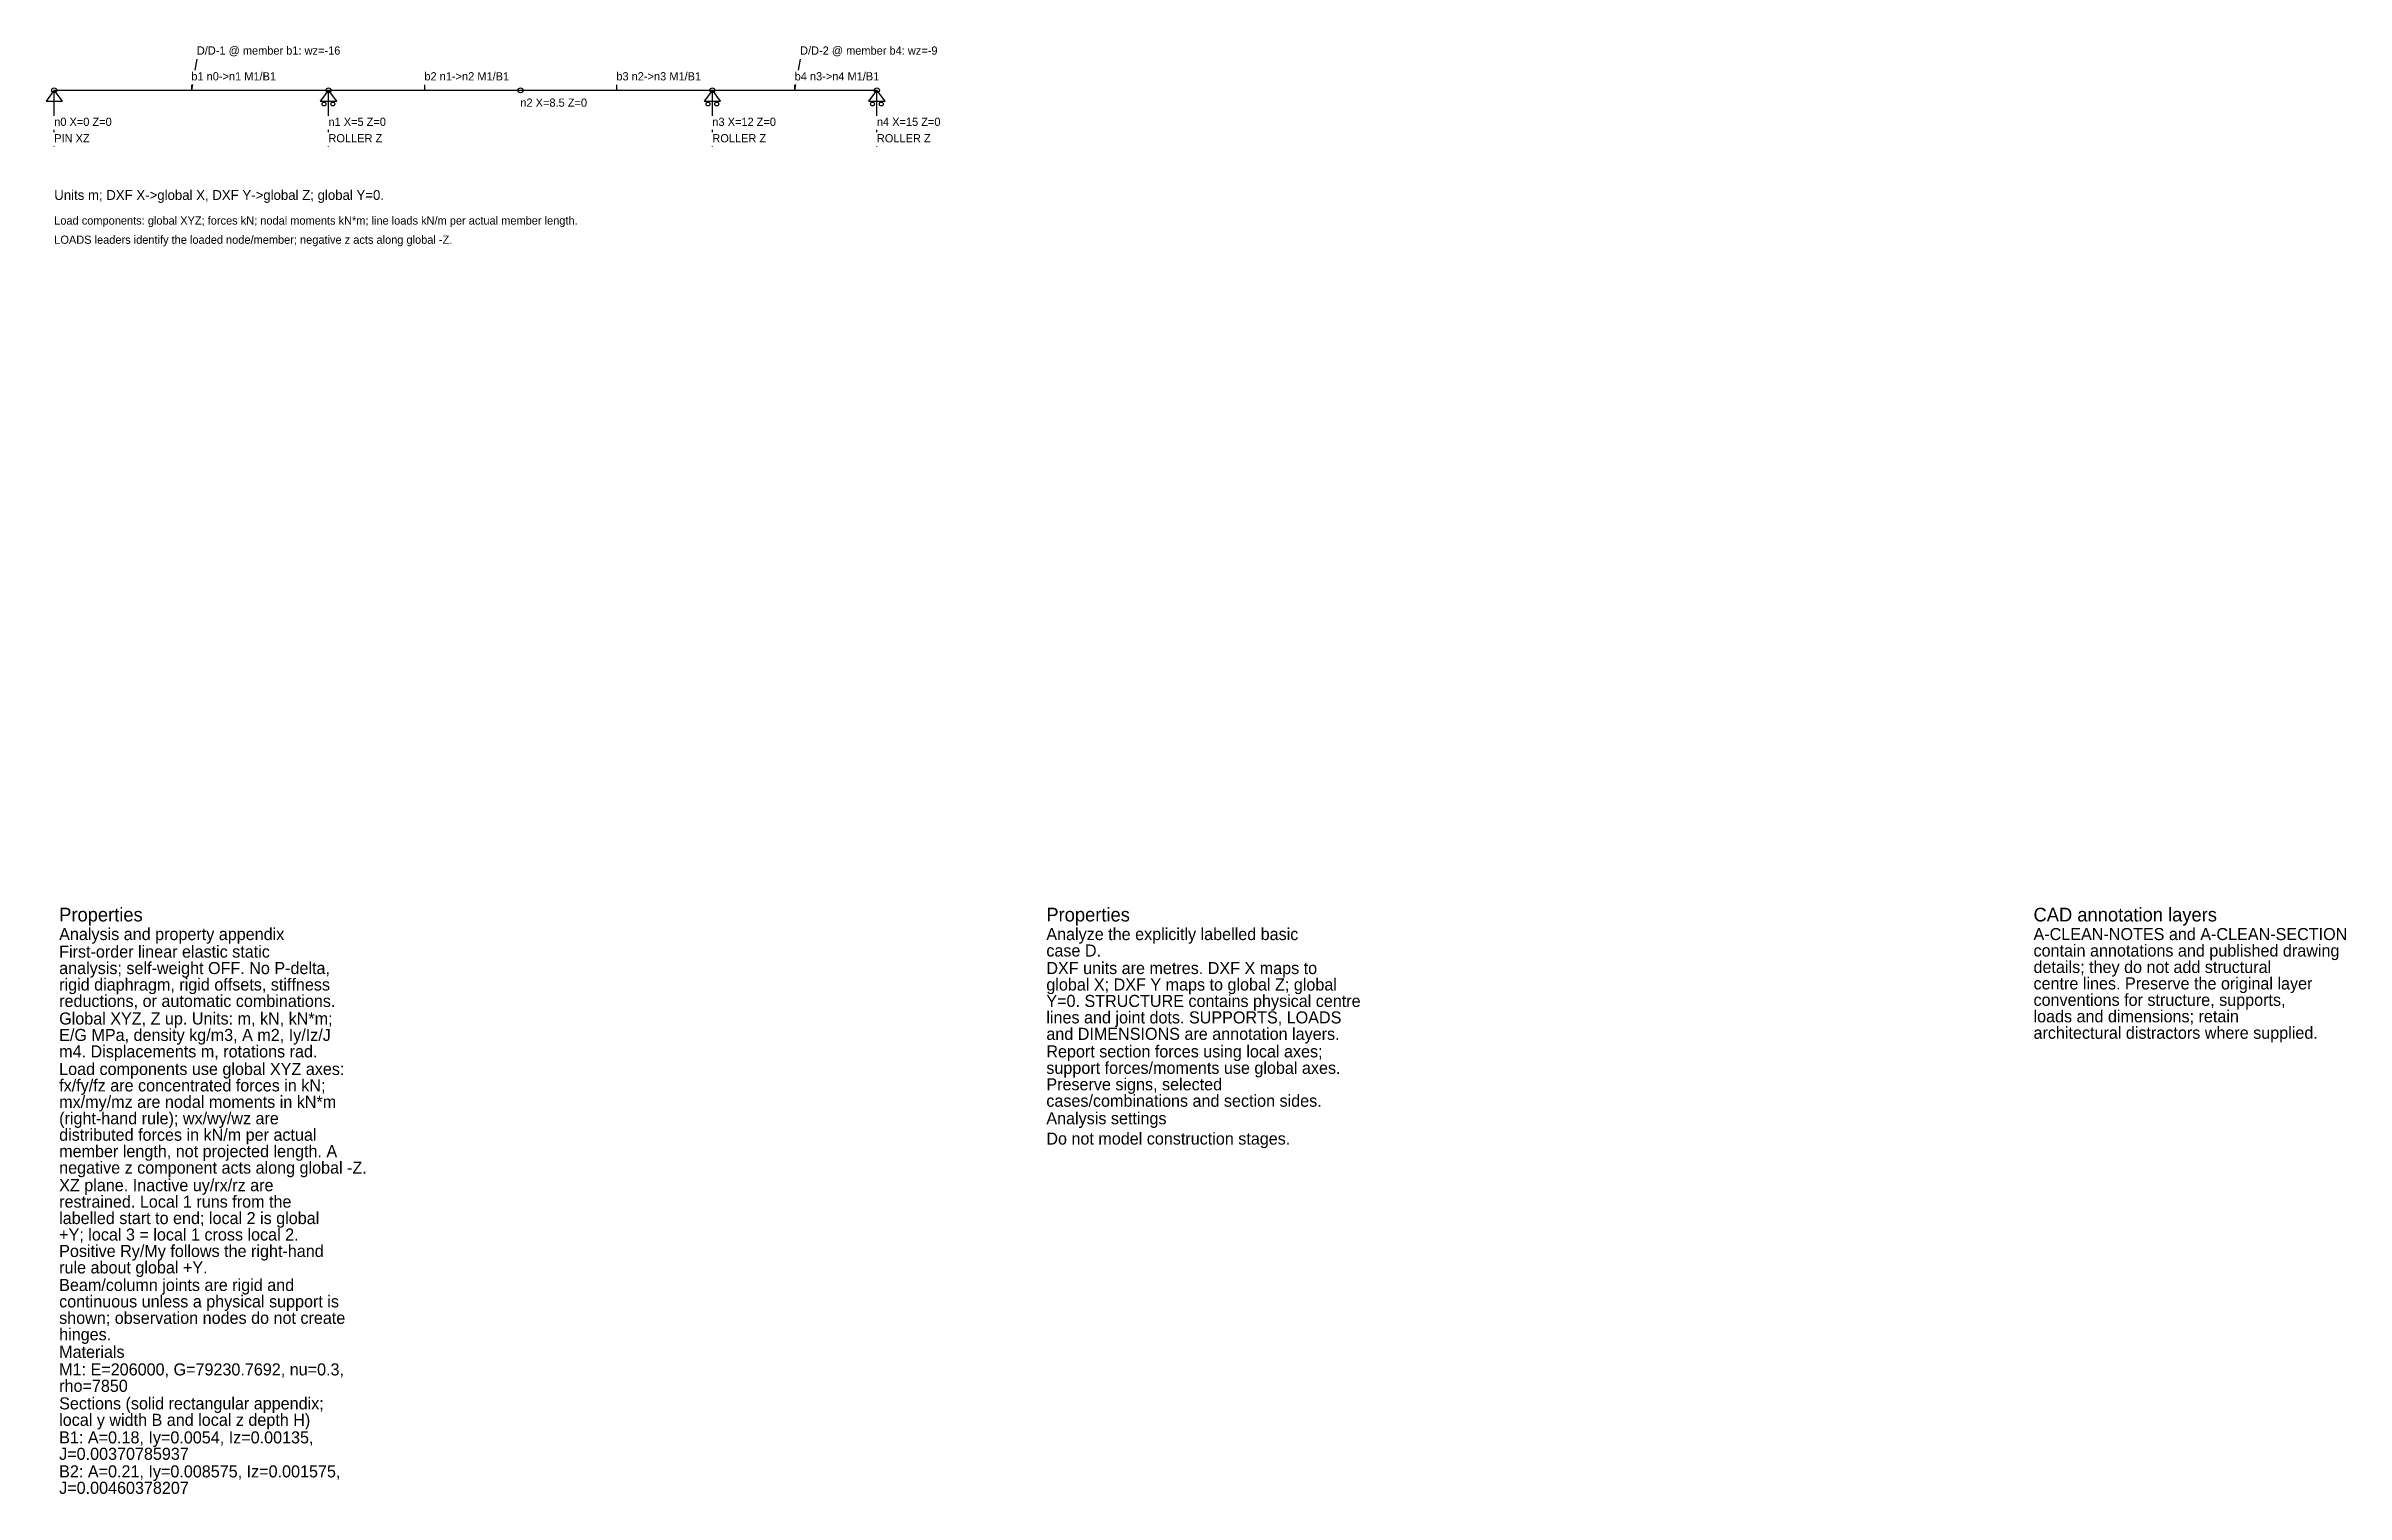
# Model space of a CAD drawing. Header units: metres. Extents: x -0.1 to 41.8, y -25.6 to 0.8.
import ezdxf

# ---------------------------------------------------------------- set-up
doc = ezdxf.new("R2010")
doc.units = ezdxf.units.M
for name, color, linetype in [('DIMENSIONS', 4, 'CONTINUOUS'), ('LOADS', 1, 'CONTINUOUS'), ('STRUCTURE', 7, 'CONTINUOUS'), ('SUPPORTS', 3, 'CONTINUOUS')]:
    doc.layers.add(name, color=color, linetype=linetype)

msp = doc.modelspace()

# ---------------------------------------------------------------- linework, layer by layer
at = {"layer": 'DIMENSIONS'}
for p, q in [((0, -0.465), (0, 0)), ((2.5, 0.1), (2.5, 0)), ((5, -0.465), (5, 0)), ((6.75, 0.1), (6.75, 0)), ((10.25, 0.1), (10.25, 0)), ((12, -0.465), (12, 0)), ((13.5, 0.1), (13.5, 0)), ((15, -0.465), (15, 0)), ((0, -0.73), (0, -0.7225)), ((5, -0.73), (5, -0.7225)), ((12, -0.73), (12, -0.7225)), ((15, -0.73), (15, -0.7225))]:
    msp.add_line(p, q, dxfattribs=at)
at = {"layer": 'LOADS'}
for p, q in [((2.6, 0.57), (2.564, 0.365)), ((13.6, 0.57), (13.564, 0.365)), ((2.5189, 0.1075), (2.5, 0)), ((13.5189, 0.1075), (13.5, 0))]:
    msp.add_line(p, q, dxfattribs=at)
at = {"layer": 'STRUCTURE'}
for p, q in [((0, 0), (5, 0)), ((5, 0), (8.5, 0)), ((8.5, 0), (12, 0)), ((12, 0), (15, 0))]:
    msp.add_line(p, q, dxfattribs=at)
for centre in [(0, 0), (5, 0), (8.5, 0), (12, 0), (15, 0)]:
    msp.add_circle(centre, 0.045, dxfattribs=at)
at = {"layer": 'SUPPORTS'}
for p, q in [((0, 0), (-0.15, -0.2)), ((0.15, -0.2), (0, 0)), ((0, -0.465), (0, 0)), ((5, 0), (4.85, -0.2)), ((5.15, -0.2), (5, 0)), ((5, -0.465), (5, 0)), ((12, 0), (11.85, -0.2)), ((12.15, -0.2), (12, 0)), ((12, -0.465), (12, 0)), ((15, 0), (14.85, -0.2)), ((15.15, -0.2), (15, 0)), ((15, -0.465), (15, 0)), ((-0.15, -0.2), (0.15, -0.2)), ((4.85, -0.2), (5.15, -0.2)), ((11.85, -0.2), (12.15, -0.2)), ((14.85, -0.2), (15.15, -0.2)), ((0, -0.765), (0, -0.7225)), ((5, -0.765), (5, -0.7225)), ((12, -0.765), (12, -0.7225)), ((15, -0.765), (15, -0.7225)), ((0, -1.03), (0, -1.0225)), ((5, -1.03), (5, -1.0225)), ((12, -1.03), (12, -1.0225)), ((15, -1.03), (15, -1.0225))]:
    msp.add_line(p, q, dxfattribs=at)
for centre in [(4.92, -0.25), (5.08, -0.25), (11.92, -0.25), (12.08, -0.25), (14.92, -0.25), (15.08, -0.25)]:
    msp.add_circle(centre, 0.035, dxfattribs=at)

# ---------------------------------------------------------------- texts
at = {"layer": 'A-CLEAN-NOTES'}
for s, height, p in [('Properties', 0.25, (0.09, -15.16)), ('Properties', 0.25, (18.09, -15.16)), ('CAD annotation layers', 0.25, (36.09, -15.16)), ('Analysis and property appendix', 0.22, (0.09, -15.5)), ('Analyze the explicitly labelled basic', 0.22, (18.09, -15.5)), ('A-CLEAN-NOTES and A-CLEAN-SECTION', 0.22, (36.09, -15.5)), ('analysis; self-weight OFF. No P-delta,', 0.22, (0.09, -16.12)), ('First-order linear elastic static', 0.22, (0.09, -15.82)), ('case D.', 0.22, (18.09, -15.8)), ('DXF units are metres. DXF X maps to', 0.22, (18.09, -16.12)), ('details; they do not add structural', 0.22, (36.09, -16.1)), ('contain annotations and published drawing', 0.22, (36.09, -15.8)), ('rigid diaphragm, rigid offsets, stiffness', 0.22, (0.09, -16.42)), ('global X; DXF Y maps to global Z; global', 0.22, (18.09, -16.42)), ('centre lines. Preserve the original layer', 0.22, (36.09, -16.4)), ('reductions, or automatic combinations.', 0.22, (0.09, -16.72)), ('Y=0. STRUCTURE contains physical centre', 0.22, (18.09, -16.72)), ('conventions for structure, supports,', 0.22, (36.09, -16.7)), ('loads and dimensions; retain', 0.22, (36.09, -17)), ('Global XYZ, Z up. Units: m, kN, kN*m;', 0.22, (0.09, -17.04)), ('E/G MPa, density kg/m3, A m2, Iy/Iz/J', 0.22, (0.09, -17.34)), ('and DIMENSIONS are annotation layers.', 0.22, (18.09, -17.32)), ('lines and joint dots. SUPPORTS, LOADS', 0.22, (18.09, -17.02)), ('architectural distractors where supplied.', 0.22, (36.09, -17.3)), ('m4. Displacements m, rotations rad.', 0.22, (0.09, -17.64)), ('Report section forces using local axes;', 0.22, (18.09, -17.64)), ('fx/fy/fz are concentrated forces in kN;', 0.22, (0.09, -18.26)), ('Load components use global XYZ axes:', 0.22, (0.09, -17.96)), ('support forces/moments use global axes.', 0.22, (18.09, -17.94)), ('Preserve signs, selected', 0.22, (18.09, -18.24)), ('mx/my/mz are nodal moments in kN*m', 0.22, (0.09, -18.56)), ('cases/combinations and section sides.', 0.22, (18.09, -18.54)), ('(right-hand rule); wx/wy/wz are', 0.22, (0.09, -18.86)), ('Analysis settings', 0.22, (18.09, -18.86)), ('distributed forces in kN/m per actual', 0.22, (0.09, -19.16)), ('member length, not projected length. A', 0.22, (0.09, -19.46)), ('Do not model construction stages.', 0.22, (18.09, -19.23)), ('negative z component acts along global -Z.', 0.22, (0.09, -19.76)), ('XZ plane. Inactive uy/rx/rz are', 0.22, (0.09, -20.08)), ('restrained. Local 1 runs from the', 0.22, (0.09, -20.38)), ('labelled start to end; local 2 is global', 0.22, (0.09, -20.68)), ('+Y; local 3 = local 1 cross local 2.', 0.22, (0.09, -20.98)), ('rule about global +Y.', 0.22, (0.09, -21.58)), ('Positive Ry/My follows the right-hand', 0.22, (0.09, -21.28)), ('Beam/column joints are rigid and', 0.22, (0.09, -21.9)), ('continuous unless a physical support is', 0.22, (0.09, -22.2)), ('shown; observation nodes do not create', 0.22, (0.09, -22.5)), ('hinges.', 0.22, (0.09, -22.8)), ('Materials', 0.22, (0.09, -23.12)), ('M1: E=206000, G=79230.7692, nu=0.3,', 0.22, (0.09, -23.44)), ('Sections (solid rectangular appendix;', 0.22, (0.09, -24.06)), ('rho=7850', 0.22, (0.09, -23.74)), ('local y width B and local z depth H)', 0.22, (0.09, -24.36)), ('B1: A=0.18, Iy=0.0054, Iz=0.00135,', 0.22, (0.09, -24.68)), ('J=0.00370785937', 0.22, (0.09, -24.98)), ('B2: A=0.21, Iy=0.008575, Iz=0.001575,', 0.22, (0.09, -25.3)), ('J=0.00460378207', 0.22, (0.09, -25.6))]:
    msp.add_text(s, height=height, dxfattribs=at).set_placement(p)
at = {"layer": 'DIMENSIONS'}
for s, height, p in [('b1 n0->n1 M1/B1', 0.15, (2.5, 0.18)), ('b2 n1->n2 M1/B1', 0.15, (6.75, 0.18)), ('b3 n2->n3 M1/B1', 0.15, (10.25, 0.18)), ('b4 n3->n4 M1/B1', 0.15, (13.5, 0.18)), ('n2 X=8.5 Z=0', 0.15, (8.5, -0.3)), ('n0 X=0 Z=0', 0.15, (0, -0.65)), ('n1 X=5 Z=0', 0.15, (5, -0.65)), ('n3 X=12 Z=0', 0.15, (12, -0.65)), ('n4 X=15 Z=0', 0.15, (15, -0.65)), ('Units m; DXF X->global X, DXF Y->global Z; global Y=0.', 0.18, (0, -2))]:
    msp.add_text(s, height=height, dxfattribs=at).set_placement(p)
at = {"layer": 'LOADS'}
for s, p in [('D/D-1 @ member b1: wz=-16', (2.6, 0.65)), ('D/D-2 @ member b4: wz=-9', (13.6, 0.65)), ('Load components: global XYZ; forces kN; nodal moments kN*m; line loads kN/m per actual member length.', (0, -2.45)), ('LOADS leaders identify the loaded node/member; negative z acts along global -Z.', (0, -2.8))]:
    msp.add_text(s, height=0.15, dxfattribs=at).set_placement(p)
at = {"layer": 'SUPPORTS'}
for s, p in [('PIN XZ', (0, -0.95)), ('ROLLER Z', (5, -0.95)), ('ROLLER Z', (12, -0.95)), ('ROLLER Z', (15, -0.95))]:
    msp.add_text(s, height=0.15, dxfattribs=at).set_placement(p)

doc.saveas('drawing.dxf')
